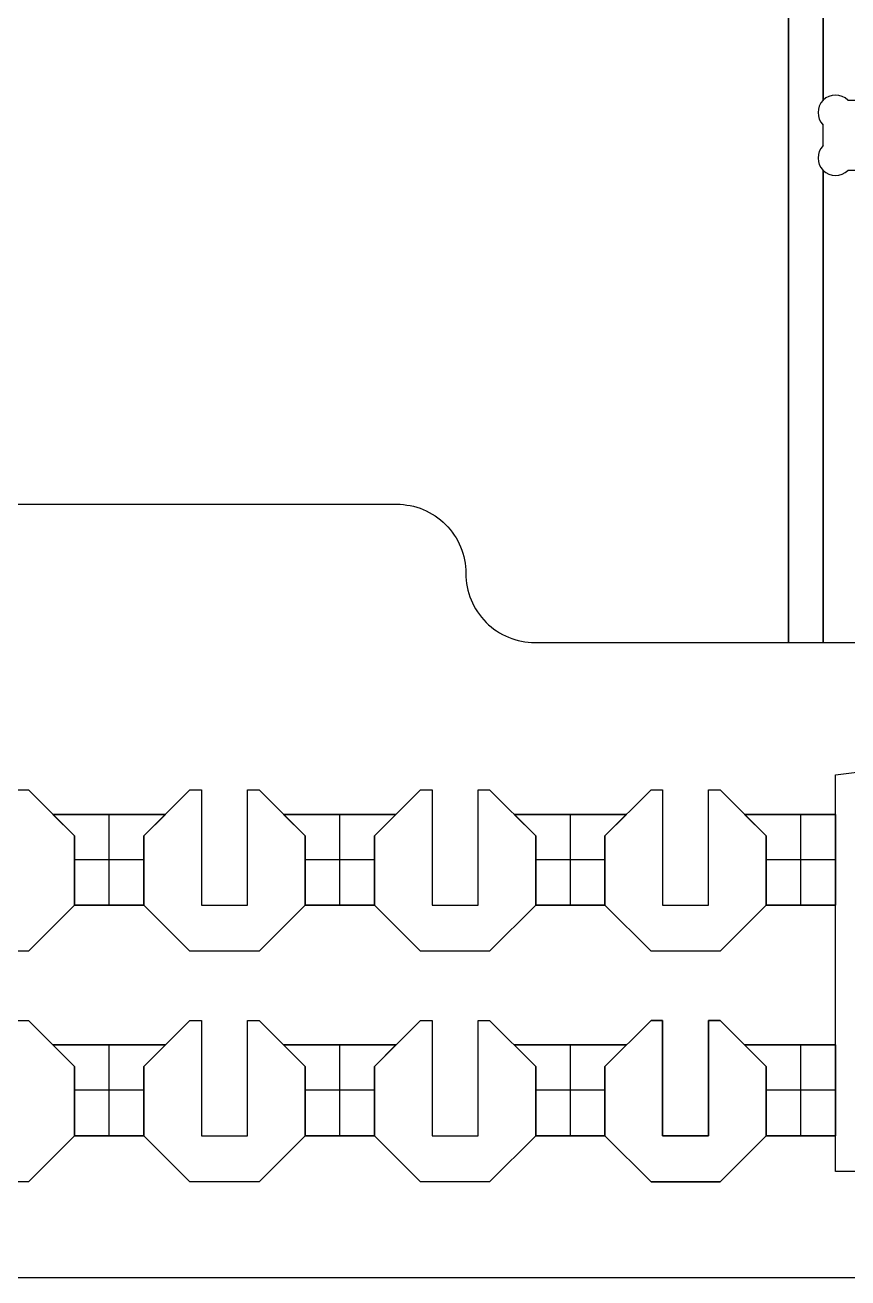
# Model space of a CAD drawing. Extents: x -158 to -62, y -42.7 to 5.3.
# Drawn here: x -102.1 to -93.18, y -42.67 to -29.09 of the extents above; entities that cross this region are included whole.
import ezdxf

# ---------------------------------------------------------------- set-up
doc = ezdxf.new("R2010")
doc.units = 0
doc.header["$MEASUREMENT"] = 0
for name, color, linetype in [('SOLIDS', 4, 'CONTINUOUS'), ('STOCK_PERIMETER', 1, 'CONTINUOUS'), ('TABS', 1, 'CONTINUOUS')]:
    doc.layers.add(name, color=color, linetype=linetype)

msp = doc.modelspace()

# ---------------------------------------------------------------- linework, layer by layer
at = {"layer": 'SOLIDS'}
for p, q in [((-93.82, -35.786, 0.238), (-93.82, -27.536, 0.238)), ((-93.82, -27.536, -0.137), (-93.82, -35.786, -0.137)), ((-93.445, -27.786, 0.238), (-93.445, -29.906, 0.238)), ((-93.445, -29.906, -0.137), (-93.445, -27.786, -0.137)), ((-93.445, -29.906, -0.137), (-93.445, -29.906, 0.238)), ((-93.177, -29.906, 0.238), (-92.954, -29.906, 0.238)), ((-93.177, -29.906, -0.5), (-92.954, -29.906, -0.5)), ((-93.177, -29.906, 0.238), (-93.177, -29.906, -0.5)), ((-93.445, -30.397, -0.5), (-93.445, -30.175, -0.5)), ((-93.445, -30.175, -0.5), (-93.445, -30.175, -0.137)), ((-93.445, -30.397, -0.137), (-93.445, -30.175, -0.137)), ((-93.445, -30.397, -0.5), (-93.445, -30.397, -0.137)), ((-93.445, -30.666, 0.238), (-93.445, -35.786, 0.238)), ((-93.445, -30.666, 0.238), (-93.445, -30.666, -0.137)), ((-93.445, -35.786, -0.137), (-93.445, -30.666, -0.137)), ((-92.954, -30.666, 0.238), (-93.177, -30.666, 0.238)), ((-92.954, -30.666, -0.5), (-93.177, -30.666, -0.5)), ((-93.177, -30.666, -0.5), (-93.177, -30.666, 0.238)), ((-93.82, -35.786, -0.137), (-93.82, -35.786, 0.238)), ((-93.82, -35.786, -0.137), (-93.445, -35.786, -0.137)), ((-93.445, -35.786, 0.238), (-93.445, -35.786, -0.137)), ((-93.445, -35.786, 0.238), (-93.07, -35.786, 0.238)), ((-93.312, -37.221, -0.5), (-88.196, -36.571, -0.5)), ((-93.312, -37.221, -0.137), (-92.937, -37.174, -0.137)), ((-93.312, -41.519, -0.5), (-93.312, -37.221, -0.5)), ((-93.312, -41.519, -0.137), (-93.312, -37.221, -0.137)), ((-93.312, -37.221, -0.137), (-93.312, -37.221, -0.5)), ((-102.187, -37.382, 0.238), (-102.062, -37.382, 0.238)), ((-102.187, -37.382, -0.5), (-102.062, -37.382, -0.5)), ((-102.062, -37.382, 0.238), (-101.562, -37.882, 0.238)), ((-102.062, -37.382, -0.5), (-102.062, -37.382, 0.238)), ((-102.062, -37.382, -0.5), (-101.562, -37.882, -0.5)), ((-100.812, -37.882, 0.238), (-100.312, -37.382, 0.238)), ((-100.812, -37.882, -0.5), (-100.312, -37.382, -0.5)), ((-100.312, -37.382, 0.238), (-100.187, -37.382, 0.238)), ((-100.312, -37.382, -0.5), (-100.312, -37.382, 0.238)), ((-100.312, -37.382, -0.5), (-100.187, -37.382, -0.5)), ((-100.187, -37.382, 0.238), (-100.187, -38.632, 0.238)), ((-100.187, -37.382, -0.5), (-100.187, -37.382, 0.238)), ((-100.187, -37.382, -0.5), (-100.187, -38.632, -0.5)), ((-99.687, -37.382, 0.238), (-99.562, -37.382, 0.238)), ((-99.687, -38.632, 0.238), (-99.687, -37.382, 0.238)), ((-99.687, -37.382, 0.238), (-99.687, -37.382, -0.5)), ((-99.687, -37.382, -0.5), (-99.562, -37.382, -0.5)), ((-99.687, -38.632, -0.5), (-99.687, -37.382, -0.5)), ((-99.562, -37.382, 0.238), (-99.062, -37.882, 0.238)), ((-99.562, -37.382, -0.5), (-99.562, -37.382, 0.238)), ((-99.562, -37.382, -0.5), (-99.062, -37.882, -0.5)), ((-98.312, -37.882, 0.238), (-97.812, -37.382, 0.238)), ((-98.312, -37.882, -0.5), (-97.812, -37.382, -0.5)), ((-97.812, -37.382, 0.238), (-97.687, -37.382, 0.238)), ((-97.812, -37.382, -0.5), (-97.812, -37.382, 0.238)), ((-97.812, -37.382, -0.5), (-97.687, -37.382, -0.5)), ((-97.687, -37.382, 0.238), (-97.687, -38.632, 0.238)), ((-97.687, -37.382, 0.238), (-97.687, -37.382, -0.5)), ((-97.687, -37.382, -0.5), (-97.687, -38.632, -0.5)), ((-97.187, -38.632, 0.238), (-97.187, -37.382, 0.238)), ((-97.187, -37.382, 0.238), (-97.062, -37.382, 0.238)), ((-97.187, -38.632, -0.5), (-97.187, -37.382, -0.5)), ((-97.187, -37.382, -0.5), (-97.187, -37.382, 0.238)), ((-97.187, -37.382, -0.5), (-97.062, -37.382, -0.5)), ((-97.062, -37.382, 0.238), (-96.562, -37.882, 0.238)), ((-97.062, -37.382, -0.5), (-97.062, -37.382, 0.238)), ((-97.062, -37.382, -0.5), (-96.562, -37.882, -0.5)), ((-95.812, -37.882, 0.238), (-95.312, -37.382, 0.238)), ((-95.812, -37.882, -0.5), (-95.312, -37.382, -0.5)), ((-95.312, -37.382, 0.238), (-95.187, -37.382, 0.238)), ((-95.312, -37.382, -0.5), (-95.312, -37.382, 0.238)), ((-95.312, -37.382, -0.5), (-95.187, -37.382, -0.5)), ((-95.187, -37.382, 0.238), (-95.187, -38.632, 0.238)), ((-95.187, -37.382, -0.5), (-95.187, -37.382, 0.238)), ((-95.187, -37.382, -0.5), (-95.187, -38.632, -0.5)), ((-94.687, -37.382, 0.238), (-94.562, -37.382, 0.238)), ((-94.687, -38.632, 0.238), (-94.687, -37.382, 0.238)), ((-94.687, -37.382, 0.238), (-94.687, -37.382, -0.5)), ((-94.687, -37.382, -0.5), (-94.562, -37.382, -0.5)), ((-94.687, -38.632, -0.5), (-94.687, -37.382, -0.5)), ((-94.562, -37.382, 0.238), (-94.062, -37.882, 0.238)), ((-94.562, -37.382, -0.5), (-94.562, -37.382, 0.238)), ((-94.562, -37.382, -0.5), (-94.062, -37.882, -0.5)), ((-101.562, -37.882, 0.238), (-101.562, -38.632, 0.238)), ((-101.562, -37.882, -0.5), (-101.562, -37.882, 0.238)), ((-101.562, -37.882, -0.5), (-101.562, -38.632, -0.5)), ((-100.812, -38.632, 0.238), (-100.812, -37.882, 0.238)), ((-100.812, -38.632, -0.5), (-100.812, -37.882, -0.5)), ((-100.812, -37.882, -0.5), (-100.812, -37.882, 0.238)), ((-99.062, -37.882, 0.238), (-99.062, -38.632, 0.238)), ((-99.062, -37.882, -0.5), (-99.062, -37.882, 0.238)), ((-99.062, -37.882, -0.5), (-99.062, -38.632, -0.5)), ((-98.312, -38.632, 0.238), (-98.312, -37.882, 0.238)), ((-98.312, -38.632, -0.5), (-98.312, -37.882, -0.5)), ((-98.312, -37.882, -0.5), (-98.312, -37.882, 0.238)), ((-96.562, -37.882, 0.238), (-96.562, -38.632, 0.238)), ((-96.562, -37.882, -0.5), (-96.562, -37.882, 0.238)), ((-96.562, -37.882, -0.5), (-96.562, -38.632, -0.5)), ((-95.812, -38.632, 0.238), (-95.812, -37.882, 0.238)), ((-95.812, -38.632, -0.5), (-95.812, -37.882, -0.5)), ((-95.812, -37.882, -0.5), (-95.812, -37.882, 0.238)), ((-94.062, -37.882, 0.238), (-94.062, -38.632, 0.238)), ((-94.062, -37.882, -0.5), (-94.062, -37.882, 0.238)), ((-94.062, -37.882, -0.5), (-94.062, -38.632, -0.5)), ((-101.562, -38.632, 0.238), (-102.062, -39.132, 0.238)), ((-101.562, -38.632, -0.5), (-102.062, -39.132, -0.5)), ((-101.562, -38.632, -0.5), (-101.562, -38.632, 0.238)), ((-100.312, -39.132, 0.238), (-100.812, -38.632, 0.238)), ((-100.312, -39.132, -0.5), (-100.812, -38.632, -0.5)), ((-100.812, -38.632, -0.5), (-100.812, -38.632, 0.238)), ((-100.187, -38.632, 0.238), (-99.687, -38.632, 0.238)), ((-100.187, -38.632, -0.5), (-100.187, -38.632, 0.238)), ((-100.187, -38.632, -0.5), (-99.687, -38.632, -0.5)), ((-99.687, -38.632, -0.5), (-99.687, -38.632, 0.238)), ((-99.062, -38.632, 0.238), (-99.562, -39.132, 0.238)), ((-99.062, -38.632, -0.5), (-99.562, -39.132, -0.5)), ((-99.062, -38.632, -0.5), (-99.062, -38.632, 0.238)), ((-97.812, -39.132, 0.238), (-98.312, -38.632, 0.238)), ((-97.812, -39.132, -0.5), (-98.312, -38.632, -0.5)), ((-98.312, -38.632, -0.5), (-98.312, -38.632, 0.238)), ((-97.687, -38.632, 0.238), (-97.187, -38.632, 0.238)), ((-97.687, -38.632, -0.5), (-97.687, -38.632, 0.238)), ((-97.687, -38.632, -0.5), (-97.187, -38.632, -0.5)), ((-97.187, -38.632, -0.5), (-97.187, -38.632, 0.238)), ((-96.562, -38.632, 0.238), (-97.062, -39.132, 0.238)), ((-96.562, -38.632, -0.5), (-97.062, -39.132, -0.5)), ((-96.562, -38.632, -0.5), (-96.562, -38.632, 0.238)), ((-95.312, -39.132, 0.238), (-95.812, -38.632, 0.238)), ((-95.312, -39.132, -0.5), (-95.812, -38.632, -0.5)), ((-95.812, -38.632, -0.5), (-95.812, -38.632, 0.238)), ((-95.187, -38.632, 0.238), (-94.687, -38.632, 0.238)), ((-95.187, -38.632, -0.5), (-95.187, -38.632, 0.238)), ((-95.187, -38.632, -0.5), (-94.687, -38.632, -0.5)), ((-94.687, -38.632, -0.5), (-94.687, -38.632, 0.238)), ((-94.062, -38.632, 0.238), (-94.562, -39.132, 0.238)), ((-94.062, -38.632, -0.5), (-94.562, -39.132, -0.5)), ((-94.062, -38.632, -0.5), (-94.062, -38.632, 0.238)), ((-102.062, -39.132, 0.238), (-102.812, -39.132, 0.238)), ((-102.062, -39.132, -0.5), (-102.812, -39.132, -0.5)), ((-102.062, -39.132, -0.5), (-102.062, -39.132, 0.238)), ((-99.562, -39.132, 0.238), (-100.312, -39.132, 0.238)), ((-99.562, -39.132, -0.5), (-100.312, -39.132, -0.5)), ((-100.312, -39.132, -0.5), (-100.312, -39.132, 0.238)), ((-99.562, -39.132, -0.5), (-99.562, -39.132, 0.238)), ((-97.062, -39.132, 0.238), (-97.812, -39.132, 0.238)), ((-97.062, -39.132, -0.5), (-97.812, -39.132, -0.5)), ((-97.812, -39.132, -0.5), (-97.812, -39.132, 0.238)), ((-97.062, -39.132, -0.5), (-97.062, -39.132, 0.238)), ((-94.562, -39.132, 0.238), (-95.312, -39.132, 0.238)), ((-94.562, -39.132, -0.5), (-95.312, -39.132, -0.5)), ((-95.312, -39.132, -0.5), (-95.312, -39.132, 0.238)), ((-94.562, -39.132, -0.5), (-94.562, -39.132, 0.238)), ((-102.187, -39.882, 0.238), (-102.062, -39.882, 0.238)), ((-102.187, -39.882, -0.5), (-102.062, -39.882, -0.5)), ((-102.062, -39.882, 0.238), (-101.562, -40.382, 0.238)), ((-102.062, -39.882, -0.5), (-102.062, -39.882, 0.238)), ((-102.062, -39.882, -0.5), (-101.562, -40.382, -0.5)), ((-100.812, -40.382, 0.238), (-100.312, -39.882, 0.238)), ((-100.812, -40.382, -0.5), (-100.312, -39.882, -0.5)), ((-100.312, -39.882, 0.238), (-100.187, -39.882, 0.238)), ((-100.312, -39.882, -0.5), (-100.312, -39.882, 0.238)), ((-100.312, -39.882, -0.5), (-100.187, -39.882, -0.5)), ((-100.187, -39.882, 0.238), (-100.187, -41.132, 0.238)), ((-100.187, -39.882, -0.5), (-100.187, -39.882, 0.238)), ((-100.187, -39.882, -0.5), (-100.187, -41.132, -0.5)), ((-99.687, -39.882, 0.238), (-99.562, -39.882, 0.238)), ((-99.687, -41.132, 0.238), (-99.687, -39.882, 0.238)), ((-99.687, -39.882, 0.238), (-99.687, -39.882, -0.5)), ((-99.687, -39.882, -0.5), (-99.562, -39.882, -0.5)), ((-99.687, -41.132, -0.5), (-99.687, -39.882, -0.5)), ((-99.562, -39.882, 0.238), (-99.062, -40.382, 0.238)), ((-99.562, -39.882, -0.5), (-99.562, -39.882, 0.238)), ((-99.562, -39.882, -0.5), (-99.062, -40.382, -0.5)), ((-98.312, -40.382, 0.238), (-97.812, -39.882, 0.238)), ((-98.312, -40.382, -0.5), (-97.812, -39.882, -0.5)), ((-97.812, -39.882, 0.238), (-97.687, -39.882, 0.238)), ((-97.812, -39.882, -0.5), (-97.812, -39.882, 0.238)), ((-97.812, -39.882, -0.5), (-97.687, -39.882, -0.5)), ((-97.687, -39.882, 0.238), (-97.687, -41.132, 0.238)), ((-97.687, -39.882, -0.5), (-97.687, -39.882, 0.238)), ((-97.687, -39.882, -0.5), (-97.687, -41.132, -0.5)), ((-97.187, -39.882, 0.238), (-97.062, -39.882, 0.238)), ((-97.187, -41.132, 0.238), (-97.187, -39.882, 0.238)), ((-97.187, -39.882, 0.238), (-97.187, -39.882, -0.5)), ((-97.187, -39.882, -0.5), (-97.062, -39.882, -0.5)), ((-97.187, -41.132, -0.5), (-97.187, -39.882, -0.5)), ((-97.062, -39.882, 0.238), (-96.562, -40.382, 0.238)), ((-97.062, -39.882, -0.5), (-97.062, -39.882, 0.238)), ((-97.062, -39.882, -0.5), (-96.562, -40.382, -0.5)), ((-95.812, -40.382, 0.238), (-95.312, -39.882, 0.238)), ((-95.312, -39.882, -0.5), (-95.812, -40.382, -0.5)), ((-95.312, -39.882, 0.238), (-95.187, -39.882, 0.238)), ((-95.187, -39.882, -0.5), (-95.312, -39.882, -0.5)), ((-95.312, -39.882, -0.5), (-95.312, -39.882, 0.238)), ((-95.187, -39.882, 0.238), (-95.187, -41.132, 0.238)), ((-95.187, -41.132, -0.5), (-95.187, -39.882, -0.5)), ((-95.187, -39.882, -0.5), (-95.187, -39.882, 0.238)), ((-94.687, -41.132, 0.238), (-94.687, -39.882, 0.238)), ((-94.687, -39.882, 0.238), (-94.562, -39.882, 0.238)), ((-94.562, -39.882, -0.5), (-94.687, -39.882, -0.5)), ((-94.687, -39.882, -0.5), (-94.687, -39.882, 0.238)), ((-94.687, -39.882, -0.5), (-94.687, -41.132, -0.5)), ((-94.562, -39.882, 0.238), (-94.062, -40.382, 0.238)), ((-94.062, -40.382, -0.5), (-94.562, -39.882, -0.5)), ((-94.562, -39.882, -0.5), (-94.562, -39.882, 0.238)), ((-101.562, -40.382, 0.238), (-101.562, -41.132, 0.238)), ((-101.562, -40.382, -0.5), (-101.562, -40.382, 0.238)), ((-101.562, -40.382, -0.5), (-101.562, -41.132, -0.5)), ((-100.812, -41.132, 0.238), (-100.812, -40.382, 0.238)), ((-100.812, -41.132, -0.5), (-100.812, -40.382, -0.5)), ((-100.812, -40.382, -0.5), (-100.812, -40.382, 0.238)), ((-99.062, -40.382, 0.238), (-99.062, -41.132, 0.238)), ((-99.062, -40.382, -0.5), (-99.062, -40.382, 0.238)), ((-99.062, -40.382, -0.5), (-99.062, -41.132, -0.5)), ((-98.312, -41.132, 0.238), (-98.312, -40.382, 0.238)), ((-98.312, -41.132, -0.5), (-98.312, -40.382, -0.5)), ((-98.312, -40.382, -0.5), (-98.312, -40.382, 0.238)), ((-96.562, -40.382, 0.238), (-96.562, -41.132, 0.238)), ((-96.562, -40.382, -0.5), (-96.562, -40.382, 0.238)), ((-96.562, -40.382, -0.5), (-96.562, -41.132, -0.5)), ((-95.812, -41.132, 0.238), (-95.812, -40.382, 0.238)), ((-95.812, -40.382, -0.5), (-95.812, -40.382, 0.238)), ((-95.812, -40.382, -0.5), (-95.812, -41.132, -0.5)), ((-94.062, -40.382, 0.238), (-94.062, -41.132, 0.238)), ((-94.062, -41.132, -0.5), (-94.062, -40.382, -0.5)), ((-94.062, -40.382, -0.5), (-94.062, -40.382, 0.238)), ((-101.562, -41.132, 0.238), (-102.062, -41.632, 0.238)), ((-101.562, -41.132, -0.5), (-102.062, -41.632, -0.5)), ((-101.562, -41.132, -0.5), (-101.562, -41.132, 0.238)), ((-100.312, -41.632, 0.238), (-100.812, -41.132, 0.238)), ((-100.312, -41.632, -0.5), (-100.812, -41.132, -0.5)), ((-100.812, -41.132, -0.5), (-100.812, -41.132, 0.238)), ((-100.187, -41.132, 0.238), (-99.687, -41.132, 0.238)), ((-100.187, -41.132, -0.5), (-100.187, -41.132, 0.238)), ((-100.187, -41.132, -0.5), (-99.687, -41.132, -0.5)), ((-99.687, -41.132, -0.5), (-99.687, -41.132, 0.238)), ((-99.062, -41.132, 0.238), (-99.562, -41.632, 0.238)), ((-99.062, -41.132, -0.5), (-99.562, -41.632, -0.5)), ((-99.062, -41.132, -0.5), (-99.062, -41.132, 0.238)), ((-97.812, -41.632, 0.238), (-98.312, -41.132, 0.238)), ((-97.812, -41.632, -0.5), (-98.312, -41.132, -0.5)), ((-98.312, -41.132, -0.5), (-98.312, -41.132, 0.238)), ((-97.687, -41.132, 0.238), (-97.187, -41.132, 0.238)), ((-97.687, -41.132, -0.5), (-97.687, -41.132, 0.238)), ((-97.687, -41.132, -0.5), (-97.187, -41.132, -0.5)), ((-97.187, -41.132, -0.5), (-97.187, -41.132, 0.238)), ((-96.562, -41.132, 0.238), (-97.062, -41.632, 0.238)), ((-96.562, -41.132, -0.5), (-97.062, -41.632, -0.5)), ((-96.562, -41.132, -0.5), (-96.562, -41.132, 0.238)), ((-95.312, -41.632, 0.238), (-95.812, -41.132, 0.238)), ((-95.812, -41.132, -0.5), (-95.812, -41.132, 0.238)), ((-95.812, -41.132, -0.5), (-95.312, -41.632, -0.5)), ((-95.187, -41.132, 0.238), (-94.687, -41.132, 0.238)), ((-95.187, -41.132, 0.238), (-95.187, -41.132, -0.5)), ((-94.687, -41.132, -0.5), (-95.187, -41.132, -0.5)), ((-94.687, -41.132, -0.5), (-94.687, -41.132, 0.238)), ((-94.062, -41.132, 0.238), (-94.562, -41.632, 0.238)), ((-94.562, -41.632, -0.5), (-94.062, -41.132, -0.5)), ((-94.062, -41.132, -0.5), (-94.062, -41.132, 0.238)), ((-92.937, -41.519, -0.5), (-93.312, -41.519, -0.5)), ((-92.937, -41.519, -0.137), (-93.312, -41.519, -0.137)), ((-93.312, -41.519, -0.137), (-93.312, -41.519, -0.5)), ((-102.062, -41.632, 0.238), (-102.812, -41.632, 0.238)), ((-102.062, -41.632, -0.5), (-102.812, -41.632, -0.5)), ((-102.062, -41.632, -0.5), (-102.062, -41.632, 0.238)), ((-99.562, -41.632, 0.238), (-100.312, -41.632, 0.238)), ((-99.562, -41.632, -0.5), (-100.312, -41.632, -0.5)), ((-100.312, -41.632, -0.5), (-100.312, -41.632, 0.238)), ((-99.562, -41.632, -0.5), (-99.562, -41.632, 0.238)), ((-97.062, -41.632, 0.238), (-97.812, -41.632, 0.238)), ((-97.062, -41.632, -0.5), (-97.812, -41.632, -0.5)), ((-97.812, -41.632, -0.5), (-97.812, -41.632, 0.238)), ((-97.062, -41.632, -0.5), (-97.062, -41.632, 0.238)), ((-94.562, -41.632, 0.238), (-95.312, -41.632, 0.238)), ((-95.312, -41.632, -0.5), (-95.312, -41.632, 0.238)), ((-95.312, -41.632, -0.5), (-94.562, -41.632, -0.5)), ((-94.562, -41.632, -0.5), (-94.562, -41.632, 0.238))]:
    msp.add_line(p, q, dxfattribs=at)
for points in [[(-102.57, -34.286), (-98.07, -34.286, -0.414214), (-97.32, -35.036, 0.414214), (-96.57, -35.786), (-93.82, -35.786)], [(-102.57, -34.286), (-98.07, -34.286, -0.414214), (-97.32, -35.036, 0.414214), (-96.57, -35.786), (-93.07, -35.786)]]:
    msp.add_lwpolyline(points, format="xyb", dxfattribs=at)
for centre, start, end in [((-93.311, -30.04, -0.5), 45, 225), ((-93.311, -30.04, 0.238), 45, 135), ((-93.311, -30.04, -0.137), 135, 225), ((-93.311, -30.532, -0.5), 135, 315), ((-93.311, -30.532, -0.137), 135, 225), ((-93.311, -30.532, 0.238), 225, 315)]:
    msp.add_arc(centre, 0.19, start, end, dxfattribs=at)
at = {"layer": 'STOCK_PERIMETER'}
msp.add_lwpolyline([(-158.023, -42.674), (-158.023, 5.326), (-62.023, 5.326), (-62.023, -42.674)], close=True, dxfattribs=at)
at = {"layer": 'TABS'}
for p, q in [((-100.578, -37.648, -0.5), (-101.797, -37.648, -0.5)), ((-100.578, -37.648, -0.382), (-101.797, -37.648, -0.382)), ((-101.797, -37.648, -0.5), (-101.797, -37.648, -0.382)), ((-101.562, -37.882, -0.382), (-101.797, -37.648, -0.382)), ((-101.797, -37.648, -0.5), (-101.562, -37.882, -0.5)), ((-101.797, -37.648, -0.441), (-100.578, -37.648, -0.441)), ((-101.187, -38.632, -0.5), (-101.187, -37.648, -0.5)), ((-101.187, -37.648, -0.5), (-101.187, -37.648, -0.382)), ((-101.187, -38.632, -0.382), (-101.187, -37.648, -0.382)), ((-100.812, -37.882, -0.5), (-100.578, -37.648, -0.5)), ((-100.578, -37.648, -0.382), (-100.812, -37.882, -0.382)), ((-100.578, -37.648, -0.382), (-100.578, -37.648, -0.5)), ((-98.078, -37.648, -0.5), (-99.297, -37.648, -0.5)), ((-98.078, -37.648, -0.382), (-99.297, -37.648, -0.382)), ((-99.297, -37.648, -0.5), (-99.297, -37.648, -0.382)), ((-99.062, -37.882, -0.382), (-99.297, -37.648, -0.382)), ((-99.297, -37.648, -0.5), (-99.062, -37.882, -0.5)), ((-99.297, -37.648, -0.441), (-98.078, -37.648, -0.441)), ((-98.687, -38.632, -0.5), (-98.687, -37.648, -0.5)), ((-98.687, -37.648, -0.5), (-98.687, -37.648, -0.382)), ((-98.687, -38.632, -0.382), (-98.687, -37.648, -0.382)), ((-98.312, -37.882, -0.5), (-98.078, -37.648, -0.5)), ((-98.078, -37.648, -0.382), (-98.312, -37.882, -0.382)), ((-98.078, -37.648, -0.382), (-98.078, -37.648, -0.5)), ((-95.578, -37.648, -0.5), (-96.797, -37.648, -0.5)), ((-95.578, -37.648, -0.382), (-96.797, -37.648, -0.382)), ((-96.797, -37.648, -0.5), (-96.797, -37.648, -0.382)), ((-96.562, -37.882, -0.382), (-96.797, -37.648, -0.382)), ((-96.797, -37.648, -0.5), (-96.562, -37.882, -0.5)), ((-96.797, -37.648, -0.441), (-95.578, -37.648, -0.441)), ((-96.187, -38.632, -0.5), (-96.187, -37.648, -0.5)), ((-96.187, -37.648, -0.5), (-96.187, -37.648, -0.382)), ((-96.187, -38.632, -0.382), (-96.187, -37.648, -0.382)), ((-95.812, -37.882, -0.5), (-95.578, -37.648, -0.5)), ((-95.578, -37.648, -0.382), (-95.812, -37.882, -0.382)), ((-95.578, -37.648, -0.382), (-95.578, -37.648, -0.5)), ((-93.312, -37.648, -0.5), (-94.297, -37.648, -0.5)), ((-93.312, -37.648, -0.382), (-94.297, -37.648, -0.382)), ((-94.297, -37.648, -0.5), (-94.297, -37.648, -0.382)), ((-94.062, -37.882, -0.382), (-94.297, -37.648, -0.382)), ((-94.297, -37.648, -0.5), (-94.062, -37.882, -0.5)), ((-94.297, -37.648, -0.441), (-93.312, -37.648, -0.441)), ((-93.687, -38.632, -0.5), (-93.687, -37.648, -0.5)), ((-93.687, -37.648, -0.5), (-93.687, -37.648, -0.382)), ((-93.687, -38.632, -0.382), (-93.687, -37.648, -0.382)), ((-93.312, -38.632, -0.5), (-93.312, -37.648, -0.5)), ((-93.312, -37.648, -0.382), (-93.312, -37.648, -0.5)), ((-93.312, -37.648, -0.382), (-93.312, -38.632, -0.382)), ((-101.562, -37.882, -0.5), (-101.562, -37.882, -0.382)), ((-101.562, -37.882, -0.5), (-101.562, -38.632, -0.5)), ((-101.562, -38.632, -0.382), (-101.562, -37.882, -0.382)), ((-100.812, -37.882, -0.5), (-100.812, -37.882, -0.382)), ((-100.812, -38.632, -0.5), (-100.812, -37.882, -0.5)), ((-100.812, -37.882, -0.382), (-100.812, -38.632, -0.382)), ((-99.062, -37.882, -0.5), (-99.062, -37.882, -0.382)), ((-99.062, -37.882, -0.5), (-99.062, -38.632, -0.5)), ((-99.062, -38.632, -0.382), (-99.062, -37.882, -0.382)), ((-98.312, -37.882, -0.5), (-98.312, -37.882, -0.382)), ((-98.312, -38.632, -0.5), (-98.312, -37.882, -0.5)), ((-98.312, -37.882, -0.382), (-98.312, -38.632, -0.382)), ((-96.562, -37.882, -0.5), (-96.562, -37.882, -0.382)), ((-96.562, -37.882, -0.5), (-96.562, -38.632, -0.5)), ((-96.562, -38.632, -0.382), (-96.562, -37.882, -0.382)), ((-95.812, -37.882, -0.5), (-95.812, -37.882, -0.382)), ((-95.812, -38.632, -0.5), (-95.812, -37.882, -0.5)), ((-95.812, -37.882, -0.382), (-95.812, -38.632, -0.382)), ((-94.062, -37.882, -0.5), (-94.062, -37.882, -0.382)), ((-94.062, -37.882, -0.5), (-94.062, -38.632, -0.5)), ((-94.062, -38.632, -0.382), (-94.062, -37.882, -0.382)), ((-100.812, -38.14, -0.5), (-101.562, -38.14, -0.5)), ((-100.812, -38.14, -0.382), (-101.562, -38.14, -0.382)), ((-98.312, -38.14, -0.5), (-99.062, -38.14, -0.5)), ((-98.312, -38.14, -0.382), (-99.062, -38.14, -0.382)), ((-95.812, -38.14, -0.5), (-96.562, -38.14, -0.5)), ((-95.812, -38.14, -0.382), (-96.562, -38.14, -0.382)), ((-93.312, -38.14, -0.5), (-94.062, -38.14, -0.5)), ((-93.312, -38.14, -0.382), (-94.062, -38.14, -0.382)), ((-101.562, -38.257, -0.382), (-101.562, -38.257, -0.5)), ((-100.812, -38.257, -0.382), (-100.812, -38.257, -0.5)), ((-99.062, -38.257, -0.382), (-99.062, -38.257, -0.5)), ((-98.312, -38.257, -0.382), (-98.312, -38.257, -0.5)), ((-96.562, -38.257, -0.382), (-96.562, -38.257, -0.5)), ((-95.812, -38.257, -0.382), (-95.812, -38.257, -0.5)), ((-94.062, -38.257, -0.382), (-94.062, -38.257, -0.5)), ((-101.562, -38.632, -0.5), (-101.562, -38.632, -0.382)), ((-101.562, -38.632, -0.5), (-100.812, -38.632, -0.5)), ((-101.562, -38.632, -0.382), (-100.812, -38.632, -0.382)), ((-100.812, -38.632, -0.441), (-101.562, -38.632, -0.441)), ((-101.187, -38.632, -0.5), (-101.187, -38.632, -0.382)), ((-100.812, -38.632, -0.5), (-100.812, -38.632, -0.382)), ((-99.062, -38.632, -0.5), (-99.062, -38.632, -0.382)), ((-99.062, -38.632, -0.5), (-98.312, -38.632, -0.5)), ((-99.062, -38.632, -0.382), (-98.312, -38.632, -0.382)), ((-98.312, -38.632, -0.441), (-99.062, -38.632, -0.441)), ((-98.687, -38.632, -0.5), (-98.687, -38.632, -0.382)), ((-98.312, -38.632, -0.5), (-98.312, -38.632, -0.382)), ((-96.562, -38.632, -0.5), (-96.562, -38.632, -0.382)), ((-96.562, -38.632, -0.5), (-95.812, -38.632, -0.5)), ((-96.562, -38.632, -0.382), (-95.812, -38.632, -0.382)), ((-95.812, -38.632, -0.441), (-96.562, -38.632, -0.441)), ((-96.187, -38.632, -0.5), (-96.187, -38.632, -0.382)), ((-95.812, -38.632, -0.5), (-95.812, -38.632, -0.382)), ((-94.062, -38.632, -0.5), (-94.062, -38.632, -0.382)), ((-94.062, -38.632, -0.5), (-93.312, -38.632, -0.5)), ((-94.062, -38.632, -0.382), (-93.312, -38.632, -0.382)), ((-93.312, -38.632, -0.441), (-94.062, -38.632, -0.441)), ((-93.687, -38.632, -0.5), (-93.687, -38.632, -0.382)), ((-93.312, -38.632, -0.5), (-93.312, -38.632, -0.382)), ((-100.578, -40.148, -0.5), (-101.797, -40.148, -0.5)), ((-100.578, -40.148, -0.382), (-101.797, -40.148, -0.382)), ((-101.797, -40.148, -0.5), (-101.797, -40.148, -0.382)), ((-101.562, -40.382, -0.382), (-101.797, -40.148, -0.382)), ((-101.797, -40.148, -0.5), (-101.562, -40.382, -0.5)), ((-101.797, -40.148, -0.441), (-100.578, -40.148, -0.441)), ((-101.187, -41.132, -0.5), (-101.187, -40.148, -0.5)), ((-101.187, -40.148, -0.5), (-101.187, -40.148, -0.382)), ((-101.187, -41.132, -0.382), (-101.187, -40.148, -0.382)), ((-100.812, -40.382, -0.5), (-100.578, -40.148, -0.5)), ((-100.578, -40.148, -0.382), (-100.812, -40.382, -0.382)), ((-100.578, -40.148, -0.382), (-100.578, -40.148, -0.5)), ((-98.078, -40.148, -0.5), (-99.297, -40.148, -0.5)), ((-98.078, -40.148, -0.382), (-99.297, -40.148, -0.382)), ((-99.297, -40.148, -0.5), (-99.297, -40.148, -0.382)), ((-99.062, -40.382, -0.382), (-99.297, -40.148, -0.382)), ((-99.297, -40.148, -0.5), (-99.062, -40.382, -0.5)), ((-99.297, -40.148, -0.441), (-98.078, -40.148, -0.441)), ((-98.687, -41.132, -0.5), (-98.687, -40.148, -0.5)), ((-98.687, -40.148, -0.5), (-98.687, -40.148, -0.382)), ((-98.687, -41.132, -0.382), (-98.687, -40.148, -0.382)), ((-98.312, -40.382, -0.5), (-98.078, -40.148, -0.5)), ((-98.078, -40.148, -0.382), (-98.312, -40.382, -0.382)), ((-98.078, -40.148, -0.382), (-98.078, -40.148, -0.5)), ((-95.578, -40.148, -0.5), (-96.797, -40.148, -0.5)), ((-95.578, -40.148, -0.382), (-96.797, -40.148, -0.382)), ((-96.797, -40.148, -0.5), (-96.797, -40.148, -0.382)), ((-96.562, -40.382, -0.382), (-96.797, -40.148, -0.382)), ((-96.797, -40.148, -0.5), (-96.562, -40.382, -0.5)), ((-96.797, -40.148, -0.441), (-95.578, -40.148, -0.441)), ((-96.187, -41.132, -0.5), (-96.187, -40.148, -0.5)), ((-96.187, -40.148, -0.5), (-96.187, -40.148, -0.382)), ((-96.187, -41.132, -0.382), (-96.187, -40.148, -0.382)), ((-95.812, -40.382, -0.382), (-95.578, -40.148, -0.382)), ((-95.578, -40.148, -0.5), (-95.812, -40.382, -0.5)), ((-95.578, -40.148, -0.5), (-95.578, -40.148, -0.382)), ((-93.312, -40.148, -0.5), (-94.297, -40.148, -0.5)), ((-93.312, -40.148, -0.382), (-94.297, -40.148, -0.382)), ((-94.062, -40.382, -0.5), (-94.297, -40.148, -0.5)), ((-94.297, -40.148, -0.382), (-94.297, -40.148, -0.5)), ((-94.297, -40.148, -0.382), (-94.062, -40.382, -0.382)), ((-94.297, -40.148, -0.441), (-93.312, -40.148, -0.441)), ((-93.687, -41.132, -0.5), (-93.687, -40.148, -0.5)), ((-93.687, -40.148, -0.5), (-93.687, -40.148, -0.382)), ((-93.687, -41.132, -0.382), (-93.687, -40.148, -0.382)), ((-93.312, -41.132, -0.5), (-93.312, -40.148, -0.5)), ((-93.312, -40.148, -0.382), (-93.312, -40.148, -0.5)), ((-93.312, -40.148, -0.382), (-93.312, -41.132, -0.382)), ((-101.562, -40.382, -0.5), (-101.562, -40.382, -0.382)), ((-101.562, -40.382, -0.5), (-101.562, -41.132, -0.5)), ((-101.562, -41.132, -0.382), (-101.562, -40.382, -0.382)), ((-100.812, -40.382, -0.5), (-100.812, -40.382, -0.382)), ((-100.812, -41.132, -0.5), (-100.812, -40.382, -0.5)), ((-100.812, -40.382, -0.382), (-100.812, -41.132, -0.382)), ((-99.062, -40.382, -0.5), (-99.062, -40.382, -0.382)), ((-99.062, -40.382, -0.5), (-99.062, -41.132, -0.5)), ((-99.062, -41.132, -0.382), (-99.062, -40.382, -0.382)), ((-98.312, -40.382, -0.5), (-98.312, -40.382, -0.382)), ((-98.312, -41.132, -0.5), (-98.312, -40.382, -0.5)), ((-98.312, -40.382, -0.382), (-98.312, -41.132, -0.382)), ((-96.562, -40.382, -0.5), (-96.562, -40.382, -0.382)), ((-96.562, -40.382, -0.5), (-96.562, -41.132, -0.5)), ((-96.562, -41.132, -0.382), (-96.562, -40.382, -0.382)), ((-95.812, -40.382, -0.5), (-95.812, -40.382, -0.382)), ((-95.812, -40.382, -0.5), (-95.812, -41.132, -0.5)), ((-95.812, -41.132, -0.382), (-95.812, -40.382, -0.382)), ((-94.062, -40.382, -0.5), (-94.062, -40.382, -0.382)), ((-94.062, -41.132, -0.5), (-94.062, -40.382, -0.5)), ((-94.062, -40.382, -0.382), (-94.062, -41.132, -0.382)), ((-100.812, -40.64, -0.5), (-101.562, -40.64, -0.5)), ((-100.812, -40.64, -0.382), (-101.562, -40.64, -0.382)), ((-98.312, -40.64, -0.5), (-99.062, -40.64, -0.5)), ((-98.312, -40.64, -0.382), (-99.062, -40.64, -0.382)), ((-95.812, -40.64, -0.5), (-96.562, -40.64, -0.5)), ((-95.812, -40.64, -0.382), (-96.562, -40.64, -0.382)), ((-93.312, -40.64, -0.5), (-94.062, -40.64, -0.5)), ((-93.312, -40.64, -0.382), (-94.062, -40.64, -0.382)), ((-101.562, -40.757, -0.382), (-101.562, -40.757, -0.5)), ((-100.812, -40.757, -0.382), (-100.812, -40.757, -0.5)), ((-99.062, -40.757, -0.382), (-99.062, -40.757, -0.5)), ((-98.312, -40.757, -0.382), (-98.312, -40.757, -0.5)), ((-96.562, -40.757, -0.382), (-96.562, -40.757, -0.5)), ((-95.812, -40.757, -0.382), (-95.812, -40.757, -0.5)), ((-94.062, -40.757, -0.382), (-94.062, -40.757, -0.5)), ((-101.562, -41.132, -0.5), (-101.562, -41.132, -0.382)), ((-101.562, -41.132, -0.5), (-100.812, -41.132, -0.5)), ((-101.562, -41.132, -0.382), (-100.812, -41.132, -0.382)), ((-100.812, -41.132, -0.441), (-101.562, -41.132, -0.441)), ((-101.187, -41.132, -0.5), (-101.187, -41.132, -0.382)), ((-100.812, -41.132, -0.5), (-100.812, -41.132, -0.382)), ((-99.062, -41.132, -0.5), (-99.062, -41.132, -0.382)), ((-99.062, -41.132, -0.5), (-98.312, -41.132, -0.5)), ((-99.062, -41.132, -0.382), (-98.312, -41.132, -0.382)), ((-98.312, -41.132, -0.441), (-99.062, -41.132, -0.441)), ((-98.687, -41.132, -0.5), (-98.687, -41.132, -0.382)), ((-98.312, -41.132, -0.5), (-98.312, -41.132, -0.382)), ((-96.562, -41.132, -0.5), (-96.562, -41.132, -0.382)), ((-96.562, -41.132, -0.5), (-95.812, -41.132, -0.5)), ((-96.562, -41.132, -0.382), (-95.812, -41.132, -0.382)), ((-95.812, -41.132, -0.441), (-96.562, -41.132, -0.441)), ((-96.187, -41.132, -0.5), (-96.187, -41.132, -0.382)), ((-95.812, -41.132, -0.5), (-95.812, -41.132, -0.382)), ((-94.062, -41.132, -0.5), (-94.062, -41.132, -0.382)), ((-94.062, -41.132, -0.5), (-93.312, -41.132, -0.5)), ((-94.062, -41.132, -0.382), (-93.312, -41.132, -0.382)), ((-93.312, -41.132, -0.441), (-94.062, -41.132, -0.441)), ((-93.687, -41.132, -0.5), (-93.687, -41.132, -0.382)), ((-93.312, -41.132, -0.5), (-93.312, -41.132, -0.382))]:
    msp.add_line(p, q, dxfattribs=at)

doc.saveas('drawing.dxf')
